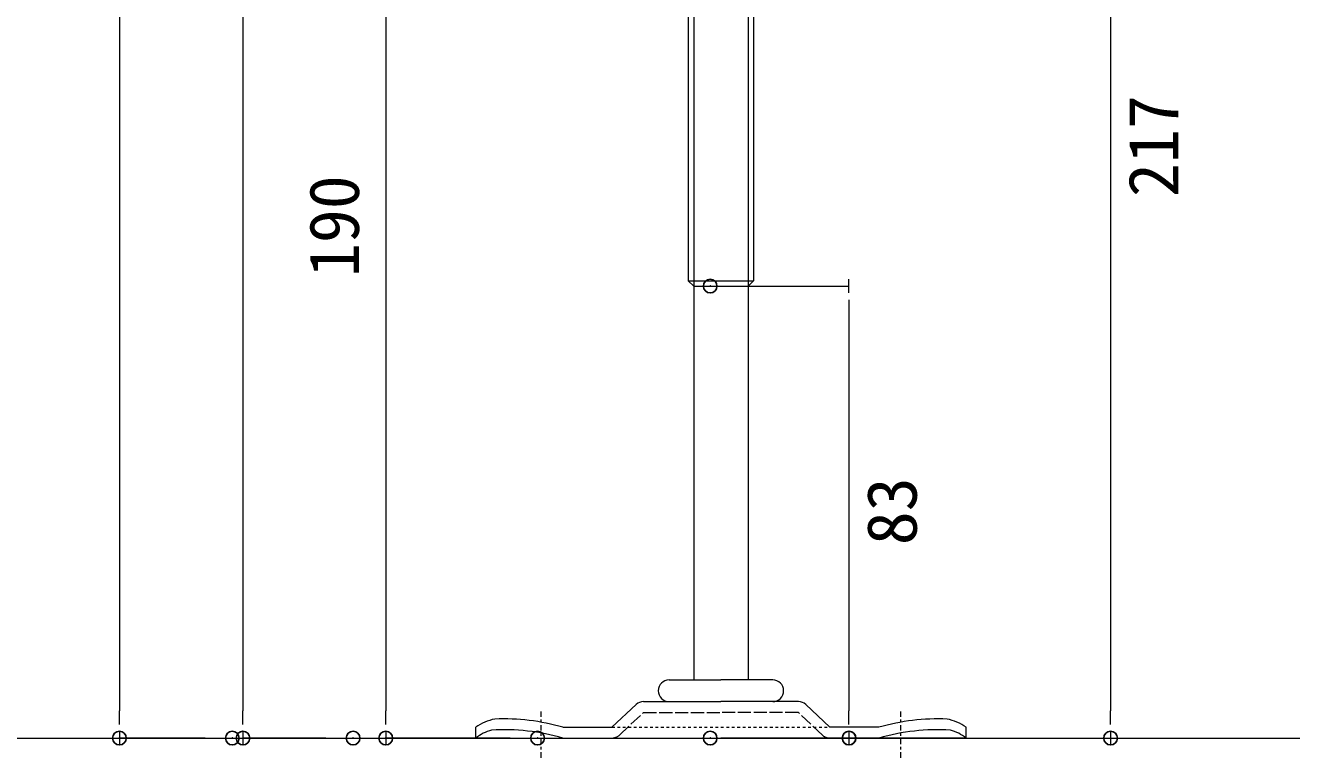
# Model space of a CAD drawing. Units: millimetres, scale not verified. Extents: x -1046 to 854, y -136 to 149.
# Drawn here: x -739.14 to -692.67, y -100.26 to -73.36 of the extents above; entities that cross this region are included whole.
import ezdxf
from ezdxf.enums import TextEntityAlignment as Align

# ---------------------------------------------------------------- set-up
doc = ezdxf.new("R2010")
doc.units = ezdxf.units.MM
doc.header["$PDMODE"] = 32
doc.header["$PDSIZE"] = 0.5
for name, pattern in [('CHAIN1', [8, 5, -1, 1, -1]), ('DASHED1', [1.8, 1.2, -0.6]), ('LONG_DASHED2', [13, 12, -1])]:
    doc.linetypes.add(name, pattern=pattern)
for name, color, linetype, lineweight in [('0-0_一般', 2, 'Continuous', 9), ('0-1_A10_通り芯寸法', 1, 'Continuous', 9), ('0-2_外形線2', 2, 'Continuous', 9), ('0-4_0', 2, 'Continuous', 9)]:
    doc.layers.add(name, color=color, linetype=linetype, lineweight=lineweight)
doc.layers.add('0-5_DEFPOINTS', color=7, linetype='Continuous')
doc.styles.add('ＭＳ ゴシック', font='')
doc.styles.get('ＭＳ ゴシック').set_extended_font_data('MS Gothic')

# ---------------------------------------------------------------- blocks, each defined once
blk = doc.blocks.new('グループ-37-1')
at = {"layer": '0-0_一般', "linetype": 'CHAIN1'}
for p, q in [((-9847.46, -49013.75), (-9847.46, -48970.25)), ((-9517.46, -49013.75), (-9517.46, -48970.25))]:
    blk.add_line(p, q, dxfattribs=at)
at = {"layer": '0-4_0'}
for p, q in [((-9729.96, -48942.25), (-9682.46, -48942.25)), ((-9634.96, -48942.25), (-9682.46, -48942.25)), ((-9753.5, -48962.25), (-9682.46, -48962.25)), ((-9729.96, -48962.25), (-9682.46, -48962.25)), ((-9634.96, -48962.25), (-9682.46, -48962.25)), ((-9611.42, -48962.25), (-9682.46, -48962.25)), ((-9782.46, -48985.75), (-9760.35, -48964.96)), ((-9582.46, -48985.75), (-9604.57, -48964.96)), ((-9907.46, -48995.75), (-9907.46, -48985.75)), ((-9827.46, -48985.75), (-9782.46, -48985.75)), ((-9537.46, -48985.75), (-9582.46, -48985.75)), ((-9457.46, -48995.75), (-9457.46, -48985.75)), ((-9907.46, -48995.75), (-9827.46, -48995.75)), ((-9827.46, -48995.75), (-9682.46, -48995.75)), ((-9537.46, -48995.75), (-9682.46, -48995.75)), ((-9457.46, -48995.75), (-9537.46, -48995.75))]:
    blk.add_line(p, q, dxfattribs=at)
at = {"layer": '0-4_0', "linetype": 'LONG_DASHED2'}
for p, q in [((-9775.61, -48993.03), (-9753.5, -48972.25)), ((-9753.5, -48972.25), (-9682.46, -48972.25)), ((-9611.42, -48972.25), (-9682.46, -48972.25)), ((-9589.31, -48993.03), (-9611.42, -48972.25))]:
    blk.add_line(p, q, dxfattribs=at)
at = {"layer": '0-4_0', "linetype": 'DASHED1'}
blk.add_line((-9782.46, -48985.75), (-9582.46, -48985.75), dxfattribs=at)
at = {"layer": '0-4_0'}
for centre, radius, start, end in [((-9729.96, -48952.25), 10, 90, 180), ((-9634.96, -48952.25), 10, 0, 90), ((-9753.5, -48972.25), 10, 90, 133.22853), ((-9729.96, -48952.25), 10, 180, 270), ((-9634.96, -48952.25), 10, 270, 0), ((-9611.42, -48972.25), 10, 46.77147, 90), ((-9879.41, -49027.14), 50, 102.09637, 124.12695), ((-9882.23, -49178.1), 200, 74.1055, 92.19297), ((-9482.69, -49178.1), 200, 87.80703, 105.8945), ((-9485.51, -49027.14), 50, 55.87305, 77.90363), ((-9882.67, -49027.14), 40, 104.94806, 128.30284), ((-9880.82, -49178.1), 190, 73.68982, 93.67123), ((-9484.1, -49178.1), 190, 86.32877, 106.31018), ((-9482.25, -49027.14), 40, 51.69716, 75.05194)]:
    blk.add_arc(centre, radius, start, end, dxfattribs=at)
at = {"layer": '0-4_0', "linetype": 'LONG_DASHED2'}
for centre, start, end in [((-9782.46, -48985.75), 270, 313.22853), ((-9582.46, -48985.75), 226.77147, 270)]:
    blk.add_arc(centre, 10, start, end, dxfattribs=at)
blk = doc.blocks.new('_DOT')
at = {"layer": '0-4_0', "color": 7}
for p, q in [((-2.5, 0), (-5, 0)), ((-1.25, 0), (1.25, 0))]:
    blk.add_line(p, q, dxfattribs=at)

msp = doc.modelspace()

# ---------------------------------------------------------------- linework, layer by layer
at = {"layer": '0-0_一般'}
for p, q in [((-714.812, -55.137), (-714.812, -82.737)), ((-714.612, -55.137), (-714.612, -97.397)), ((-712.612, -55.137), (-712.612, -97.397)), ((-714.812, -82.737), (-712.412, -82.737)), ((-714.812, -82.737), (-714.612, -82.937)), ((-714.612, -82.937), (-712.612, -82.937)), ((-712.612, -82.937), (-712.412, -82.737))]:
    msp.add_line(p, q, dxfattribs=at)
msp.add_lwpolyline([(-714.812, -55.137), (-712.412, -55.137), (-712.412, -82.737)], dxfattribs=at)
at = {"layer": '0-1_A10_通り芯寸法'}
for p, q in [((-735.69, -38.137), (-735.69, -98.537)), ((-731.154, -43.537), (-731.154, -98.537)), ((-699.314, -57.137), (-699.314, -98.537)), ((-725.914, -62.537), (-725.914, -98.537)), ((-713.007, -82.937), (-708.914, -82.937)), ((-708.914, -83.937), (-708.914, -98.537)), ((-732.547, -99.537), (-735.69, -99.537)), ((-728.112, -99.537), (-731.154, -99.537)), ((-721.344, -99.537), (-725.914, -99.537)), ((-713.007, -99.537), (-708.914, -99.537)), ((-707.907, -99.537), (-699.314, -99.537))]:
    msp.add_line(p, q, dxfattribs=at)
at = {"layer": '0-2_外形線2'}
msp.add_line((-888.314, -99.537), (-651.612, -99.537), dxfattribs=at)
at = {"layer": '0-5_DEFPOINTS'}
for p in [(-714.007, -82.937), (-735.69, -99.537), (-731.547, -99.537), (-731.154, -99.537), (-727.112, -99.537), (-725.914, -99.537), (-720.344, -99.537), (-714.007, -99.537), (-708.914, -99.537), (-708.907, -99.537), (-699.314, -99.537)]:
    msp.add_point(p, dxfattribs=at)

# ---------------------------------------------------------------- block references
at = {"layer": '0-1_A10_通り芯寸法', "xscale": 0.1999878, "yscale": 0.1999878}
for p, rotation in [((-708.914, -82.937), 90), ((-735.69, -99.537), 270), ((-731.154, -99.537), 270), ((-725.914, -99.537), 270), ((-708.914, -99.537), 270), ((-699.314, -99.537), 270)]:
    msp.add_blockref('_DOT', p, dxfattribs=dict(at, rotation=rotation))
at = {"layer": '0-2_外形線2', "xscale": 0.04, "yscale": 0.04}
msp.add_blockref('グループ-37-1', (-326.314, 1860.293), dxfattribs=at)

# ---------------------------------------------------------------- texts
at = {"layer": '0-1_A10_通り芯寸法', "style": 'ＭＳ ゴシック'}
for s, p in [('217', (-696.277, -79.666)), ('190', (-726.347, -82.605)), ('83', (-705.877, -92.453))]:
    msp.add_text(s, height=1.833, rotation=90, dxfattribs=at).set_placement(p, align=Align.BOTTOM_LEFT)

doc.saveas('drawing.dxf')
